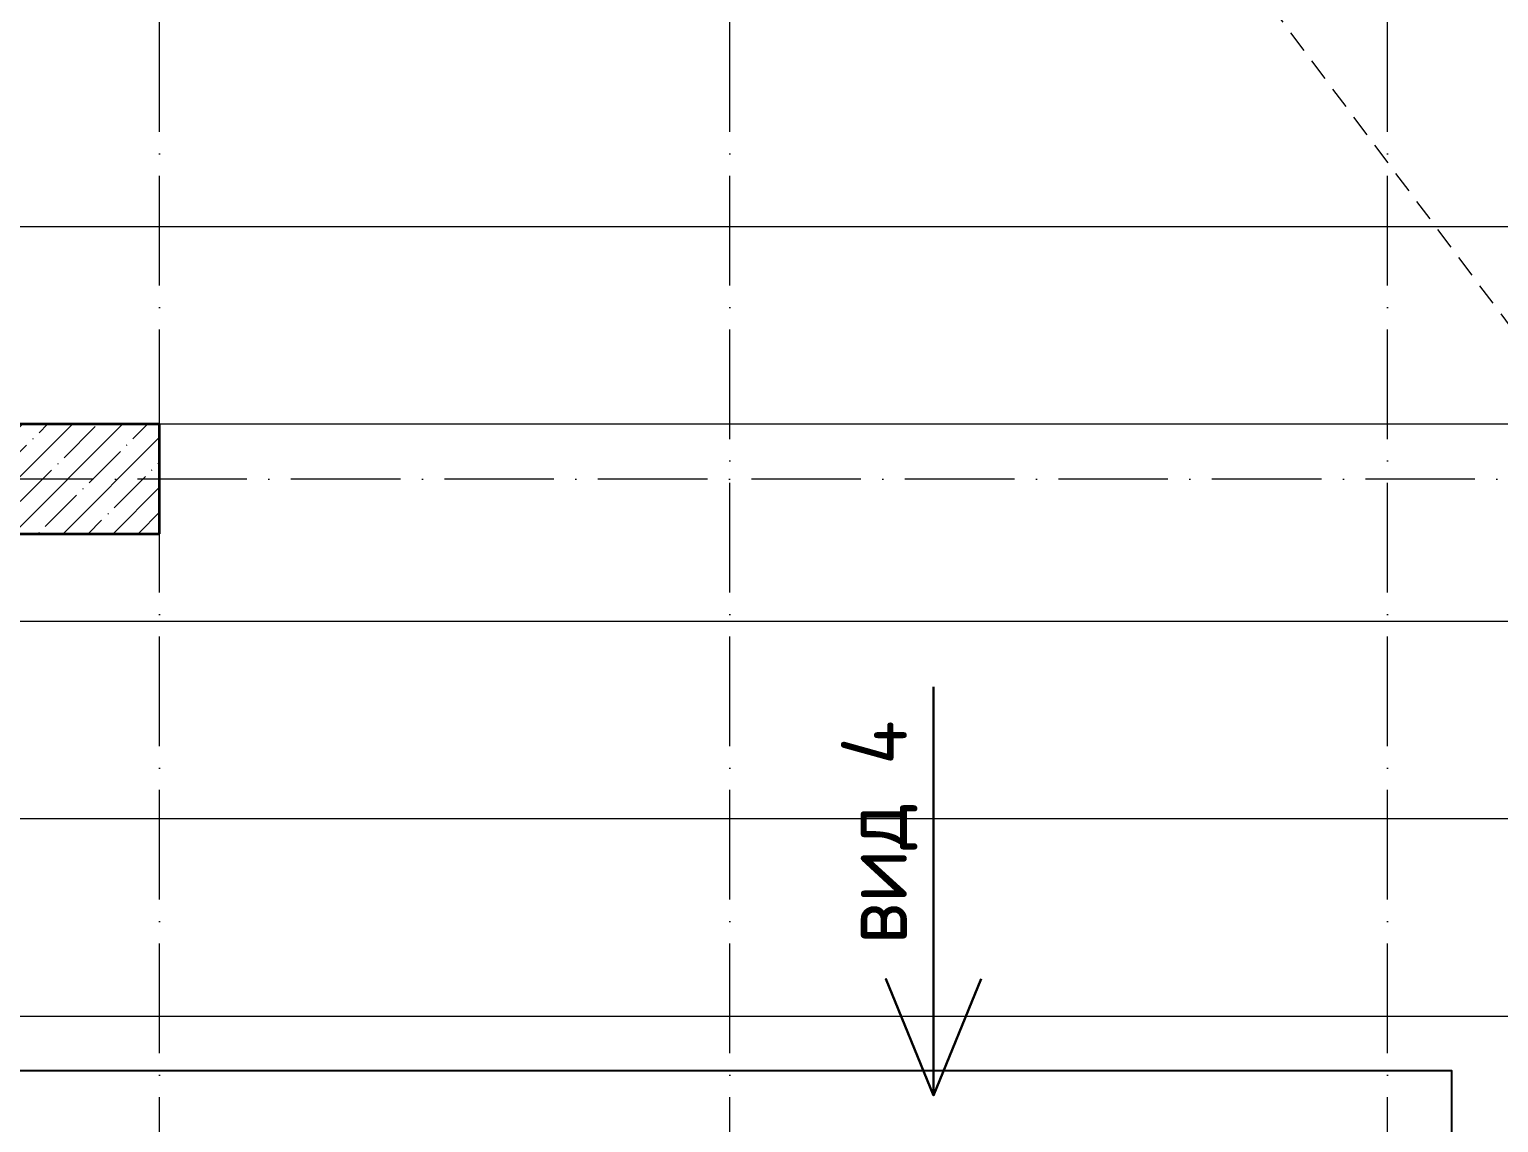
# Model space of a CAD drawing. Header units: millimetres. Extents: x -213536 to 1564669, y -45299 to 942238.
# Drawn here: x -194411 to -187710, y 200293 to 205277 of the extents above; entities that cross this region are included whole.
import ezdxf

# ---------------------------------------------------------------- set-up
doc = ezdxf.new("R2010")
doc.units = ezdxf.units.MM
doc.linetypes.add('200_ШТРИХ_ш1п0_6_', pattern=[160, 100, -60])
doc.linetypes.add('50_200_ШТРИХ_1Т_ш5_п1_п1_', pattern=[700, 500, -100, 0, -100])
for name, color, linetype, lineweight in [('0-1', 7, 'Continuous', 5), ('0-2', 7, 'Continuous', 9), ('Линии подступенков', 7, 'Continuous', 9), ('Линии свеса', 7, 'Continuous', 9), ('Линии-1', 7, '200_ШТРИХ_ш1п0_6_', 9), ('Несущие колонны', 7, 'Continuous', 9), ('Несущие колонны-1', 7, 'Continuous', 35), ('Оси-2', 7, '50_200_ШТРИХ_1Т_ш5_п1_п1_', 9), ('Основные линии', 7, 'Continuous', 30)]:
    doc.layers.add(name, color=color, linetype=linetype, lineweight=lineweight)
doc.layers.get('0-2').off()
doc.styles.add('СПДС', font='isocpeur.ttf', dxfattribs={"width": 0.9})

# ---------------------------------------------------------------- blocks, each defined once
blk = doc.blocks.new('BSC_Колонна _Прямоугольная - 500х700-V121-АИ2_02_План отделки стен 2-го этажа _Часть 2_')
at = {"layer": 'Несущие колонны'}
h = blk.add_hatch(dxfattribs=at)
h.set_pattern_fill('FP_120', color=256, style=0, pattern_type=2)
h.set_pattern_definition([(315, (-19300, 16450), (114.0493, 114.0493), []), (315, (-19300, 16335.95), (114.0493, 114.0493), [201.612, -40.322, 3.353, -36.97])])
h.paths.add_polyline_path([(-250, 350), (-250, -350), (250, -350), (250, 350)], flags=0)
at = {"layer": 'Несущие колонны-1'}
for p, q in [((250, 350), (-250, 350)), ((-250, 350), (-250, -350)), ((250, -350), (250, 350)), ((-250, -350), (250, -350))]:
    blk.add_line(p, q, dxfattribs=at)
blk = doc.blocks.new('0125-Р-ОО-Ш2-АР-о_23_10_2024_rvt-1-АИ2_02_План отделки стен 2-го этажа _Часть 2_')
at = {"layer": 'Линии подступенков'}
for p, q in [((23700, 20450), (16100, 20450)), ((23700, 19550), (16800, 19550)), ((23700, 18650), (16100, 18650)), ((23700, 17750), (16100, 17750)), ((23700, 16850), (16100, 16850))]:
    blk.add_line(p, q, dxfattribs=at)
at = {"layer": 'Линии свеса'}
for p, q in [((23700, 20450), (16100, 20450)), ((23700, 19550), (16800, 19550)), ((23700, 18650), (16100, 18650)), ((23700, 17750), (16100, 17750)), ((23700, 16850), (16100, 16850))]:
    blk.add_line(p, q, dxfattribs=at)
at = {"layer": 'Линии-1'}
blk.add_line((24990.2, 17282.2), (16800, 28233.5), dxfattribs=at)
at = {"layer": '0-2', "rotation": 89.9999999999999}
blk.add_blockref('BSC_Колонна _Прямоугольная - 500х700-V121-АИ2_02_План отделки стен 2-го этажа _Часть 2_', (16450, 19300), dxfattribs=at)
blk = doc.blocks.new('Оси1')
at = {"layer": 'Оси-2'}
for p, q in [((223045.6, 210594.5), (223045.6, 264395.4)), ((225645.6, 210594.5), (225645.6, 264395.4)), ((228645.6, 210594.5), (228645.6, 264395.4)), ((234645.6, 232115.2), (203926.8, 232115.2))]:
    blk.add_line(p, q, dxfattribs=at)

msp = doc.modelspace()

# ---------------------------------------------------------------- linework, layer by layer
at = {"color": 1, "lineweight": 30}
msp.add_lwpolyline([(-190287.2, 202279.7), (-190287.2, 200416.6), (-190504.2, 200948.3), (-190287.2, 200416.6), (-190070.2, 200948.3)], dxfattribs=at)
msp.add_lwpolyline([(-194517, 200177.3), (-187922.9, 200177.3), (-187922.9, 200529.4), (-194517, 200529.4)], close=True)

# ---------------------------------------------------------------- block references
at = {"color": 2, "lineweight": 30}
msp.add_blockref('Оси1', (-416862.6, -28888), dxfattribs=at)
at = {"layer": '0-1'}
msp.add_blockref('0125-Р-ОО-Ш2-АР-о_23_10_2024_rvt-1-АИ2_02_План отделки стен 2-го этажа _Часть 2_', (-210617, 183927.3), dxfattribs=at)

# ---------------------------------------------------------------- texts
at = {"layer": 'Основные линии', "insert": (-190708.7, 201105.9), "char_height": 300, "attachment_point": 1, "rotation": 90, "style": 'СПДС'}
msp.add_mtext_dynamic_manual_height_columns('вид 4', width=1580.432, gutter_width=1678.4, heights=[0], dxfattribs=at)

doc.saveas('drawing.dxf')
